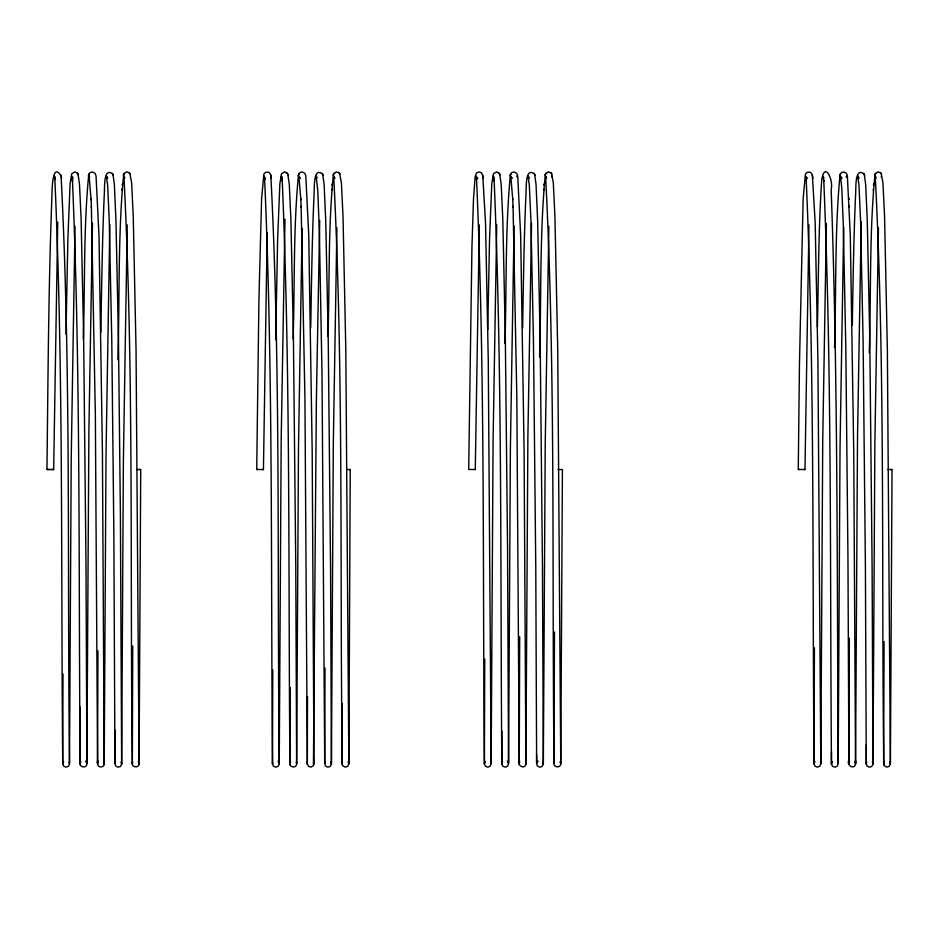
<?xml version="1.0" encoding="UTF-8"?>
<svg xmlns="http://www.w3.org/2000/svg" width="939" height="939" viewBox="0 0 939 939"><rect width="100%" height="100%" fill="white"/><g stroke="black" fill="none" stroke-linecap="round" stroke-linejoin="round"><path stroke-width="1.41" d="M85.613 761.142L86.869 763.407L88.9 430.003L92.48 223.212M115.427 762.034L114.945 763.325L115.028 729.955M107.821 178.058L106.33 175.816L107.668 185.488L109.276 221.369L111.788 340.693L113.854 533.904L114.945 762.773L115.52 765.755L117.809 767.163L120.239 766.6L121.659 764.311L123.361 462.317L127.223 224.879M296.255 762.198L296.63 763.407L298.485 447.926L302.1 228.365M307.358 762.045L307.335 764.193L308.72 766.494L311.255 767.057L313.438 765.672L316.361 401.692L319.718 220.442M325.187 762.034L324.718 763.325L325.023 668.063M316.607 177.095L316.948 177.858L316.103 175.816L317.769 190.617L319.354 231.464L322.018 373.98L324.718 762.773L325.293 765.755L327.582 767.163L330.012 766.6L331.42 764.311L333.31 444.264L336.901 227.778M501.896 731.082L501.813 764.17L503.069 766.447L505.558 767.163L507.823 765.907L508.551 763.078L510.393 447.926L514.091 225.794M536.65 754.522L536.627 763.325L538.047 761.036M529.502 178.058L528.011 175.816L529.35 185.488L530.958 221.369L533.458 340.693L535.782 568.506L536.627 762.773L537.202 765.755L539.491 767.163L541.92 766.6L543.329 764.311L545.23 444.264L548.857 226.322M831.485 751.505L831.449 764.17L832.705 766.447L835.194 767.163L837.471 765.907L838.187 763.078L840.029 447.926L843.692 227.074M866.31 744.827L866.274 763.325L866.744 762.034M859.138 178.058L857.647 175.816L858.985 185.488L860.594 221.369L863.105 340.693L865.418 568.506L866.263 762.773L866.838 765.755L869.127 767.163L871.556 766.6L872.977 764.311L874.866 444.264L878.446 227.778M62.995 673.967L62.713 763.97L63.84 766.318L66.282 767.175L68.617 766.06L69.486 763.607L71.223 458.725L75.003 226.287M80.285 707.173L80.144 762.398C78.571 767.703 87.644 768.9 86.869 763.078M109.816 224.609L106.013 455.133L104.217 763.419C104.863 768.208 96.823 768.067 97.574 763.313L97.949 650.844M98.137 761.775L97.586 763.031L97.586 762.045M103.795 761.963L104.241 763.149L104.241 762.151M272.78 669.871L272.486 763.97L273.601 766.318L276.054 767.175L278.39 766.06L279.247 763.607L281.172 440.72L284.998 219.198M290.128 687.524L289.905 762.398C288.343 767.703 297.417 768.9 296.642 763.078M307.523 696.55L307.335 764.311M313.567 761.963L314.013 763.149L314.013 762.151M342.254 703.487L342.101 763.325L342.805 765.825L345.176 767.093L347.571 766.388L348.85 763.912L350.224 469.535M484.735 659.096L484.395 763.97L485.51 766.318L487.963 767.175L490.299 766.06L491.156 763.607L493.081 440.72L496.731 224.867M531.544 223.224L527.882 437.175L525.899 763.419C525.394 770.485 516.168 765.508 519.279 759.944L519.255 761.2L519.69 636.795M519.807 761.775L519.267 763.031L519.267 762.045M525.922 762.151L525.922 763.149L525.476 761.963M814.43 647.757L814.031 763.97L815.158 766.318L817.599 767.175L819.935 766.06L820.803 763.607L822.728 440.72L826.414 223.447M861.227 221.827L857.518 437.175L855.546 763.419C855.042 770.485 845.804 765.508 848.915 759.944L848.891 761.2L849.326 638.168M849.455 761.775L848.903 763.031L848.903 762.045M855.112 761.963L855.558 763.149L855.558 762.151M892.038 469.535L890.395 763.912L889.116 766.388L886.721 767.093L884.362 765.825L883.646 763.43L884.069 641.677M132.728 646.009L132.34 762.104C130.568 767.856 140.169 768.759 139.089 762.691L140.721 469.535M554.48 631.947L554.01 762.104C552.249 767.856 561.851 768.759 560.759 762.691L562.414 469.535L558.083 469.5M121.084 761.881L121.659 764.311M330.857 761.881L331.42 764.311M542.765 761.881L543.329 764.311M866.321 764.592L866.274 763.325M872.401 761.881L872.977 764.311M61.258 176.368C51.375 159.301 52.126 195.84 51.821 198.939C48.452 289.071 48.065 379.297 46.95 469.477L53.664 469.535L57.737 222.144M271.019 176.368L270.479 174.126L268.624 172.177L265.796 172.224L263.847 174.079L261.594 198.939L258.918 299.999L256.723 469.477L263.436 469.535L267.192 232.743M475.275 469.535L479.324 224.879M803.796 469.535L804.981 469.535L808.96 224.879M507.295 761.142L508.551 763.078M838.187 763.078C836.954 573.13 837.999 380.272 831.156 189.208C833.715 180.558 824.724 160.475 821.731 179.901C818.491 228.834 818.526 277.921 817.411 326.936M117.845 359.825C119.781 298.074 117.786 235.818 123.666 174.349M275.667 339.777L277.627 239.504L279.857 183.751L281.536 173.692L284.846 171.825L287.487 173.574M539.561 357.008C541.474 296.196 539.514 234.891 545.348 174.349M834.525 347.606C836.332 290.069 834.607 232.121 840.029 174.818M869.256 352.9C871.146 293.449 869.232 233.518 874.984 174.349M65.988 334.155L67.854 239.504L70.085 183.751L71.763 173.692L75.085 171.825L77.726 173.574M83.325 339.073C85.097 284.376 83.43 229.269 88.712 174.818M100.86 332.218C101.694 285.808 102.245 239.386 104.346 193.011C104.757 188.058 103.372 166.285 112.833 174.138M293.097 339.073C294.869 284.376 293.203 229.269 298.485 174.818M310.703 327.911C311.513 282.932 312.077 237.943 314.119 193.011C314.53 188.058 313.133 166.285 322.605 174.138M327.957 336.221C329.765 282.334 327.969 227.966 333.427 174.349M487.728 329.824L489.536 239.504L491.766 183.751L493.445 173.692L496.754 171.825L499.407 173.574M504.947 343.463C506.743 287.299 505.029 230.736 510.393 174.818M522.612 327.911C523.422 282.932 523.985 237.943 526.028 193.011C526.439 188.058 525.054 166.285 534.514 174.138M852.295 325.035C853.093 281.019 853.668 236.992 855.664 193.011C856.075 188.058 854.69 166.285 864.15 174.138M97.586 763.031L97.574 761.717L97.562 764.193M97.574 761.2L97.597 759.944M104.206 763.09L102.421 451.459L98.994 235.677L96.036 175.839L95.109 173.375L92.538 171.943L90.038 172.588L88.372 175.804M104.229 761.318L104.252 760.062M313.978 763.09L312.194 451.459L308.755 235.677L305.797 175.839L304.882 173.375L302.311 171.943L299.799 172.588L298.144 175.804M314.002 761.318L314.013 760.062M519.267 763.031L519.255 761.717L519.244 764.193M525.887 763.09L524.103 451.459L520.664 235.677L517.718 175.839L516.79 173.375L514.22 171.943L511.708 172.588L510.053 175.804M525.91 761.318L525.934 760.062M848.903 763.031L848.891 761.717L848.879 764.193M855.535 763.09L853.739 451.459L850.311 235.677L847.354 175.839L846.426 173.375L843.868 171.943L841.356 172.588L839.689 175.804M855.546 761.318L855.57 760.062M132.716 762.116L132.329 763.43L132.329 762.433C129.887 567.015 133.972 371.128 123.901 175.945L124.922 177.952M342.23 764.698C339.742 568.518 343.721 371.891 333.674 175.945L335.023 178.269M554.397 762.116L554.01 763.43C551.874 567.649 555.63 371.457 545.582 175.945L546.604 177.952M883.775 764.698C881.357 568.506 885.336 371.879 875.23 175.945L876.24 177.952M884.045 762.116L883.646 763.43M121.906 190.429L121.988 189.232M122.234 185.3L122.316 184.079M331.678 190.429L331.76 189.232M332.007 185.3L332.089 184.079M543.587 190.429L543.669 189.232M543.916 185.3L543.998 184.079M873.223 190.429L873.305 189.232M873.552 185.3L873.634 184.079M272.662 762.714L272.486 763.97L272.474 762.198C270.784 567.59 273.12 372.76 264.587 178.304L264.786 179.549L264.246 176.203L264.845 177.624M88.782 174.619L89.123 173.609M298.555 174.619L298.895 173.609M510.464 174.619L510.804 173.609M516.767 176.767L517.096 175.769M840.1 174.619L840.44 173.609M846.403 176.767L846.732 175.769L846.321 176.978M123.878 173.997L126.542 171.86L129.289 172.835M333.65 173.997L336.315 171.86L339.061 172.835M545.559 173.997L548.223 171.86L550.97 172.835M551.557 176.872L551.886 176.098M875.195 173.997L877.859 171.86L880.606 172.835M881.193 176.872L881.521 176.098M123.326 175.135L124.218 173.21M333.099 175.135L333.979 173.21M545.007 175.135L545.888 173.21M874.643 175.135L875.535 173.21M80.848 761.682L80.132 764.17C78.5 569.433 80.695 374.497 72.432 179.901L72.561 181.133L71.552 176.18L73.289 178.234M290.62 761.682L289.905 764.17C288.273 569.433 290.468 374.497 282.205 179.901L282.334 181.133L281.324 176.18L282.322 177.941L281.982 177.389M502.529 761.682L501.813 764.17C500.264 569.433 502.342 374.497 494.114 179.901L494.243 181.133L493.233 176.18L494.231 177.941L493.891 177.389M832.165 761.682L831.449 764.17C829.9 569.433 831.977 374.497 823.749 179.901L823.879 181.133L822.869 176.18L823.867 177.941L823.526 177.389M63.582 761.529L62.713 763.97L62.713 762.198C60.882 567.59 63.488 372.76 54.814 178.304L55.025 179.549L54.485 176.203L55.084 177.624M485.263 761.529L484.395 763.97L484.383 762.198C482.611 567.59 485.111 372.76 476.496 178.304L476.707 179.549L476.167 176.203L476.366 177.448L476.038 176.462L477.892 178.41M814.899 761.529L814.031 763.97L814.031 762.198C812.258 567.59 814.782 372.76 806.131 178.304L806.343 179.549L805.803 176.203L806.002 177.448L805.674 176.462L807.528 178.41M812.575 176.368L812.024 174.126L810.169 172.177L807.34 172.224L805.392 174.079L803.138 198.939L799.465 363.534L798.267 469.477L799.523 469.488M891.088 469.535L891.956 469.535L887.719 469.5M798.396 469.477L804.981 469.535M475.392 469.535L468.69 469.477L471.953 246.593L473.502 198.939L475.157 176.544L476.543 172.952L479.289 171.907L481.66 172.952L482.928 176.368M346.843 469.512L350.353 469.535M256.852 469.477L257.709 469.488M262.497 469.535L263.436 469.535M136.648 469.5L140.557 469.535L139.512 469.523M47.185 469.477L49.403 469.5M51.269 469.512L53.664 469.535M842.037 178.34L840.428 176.192L841.755 187.6L843.304 224.409L845.804 346.761L847.964 558.588L848.879 762.973M512.401 178.34L510.793 176.192L512.764 199.737M300.492 178.34L298.872 176.192L300.856 199.737M881.181 173.527L882.953 182.776L884.573 216.733L887.367 350.071L890.395 764.017L889.679 761.635M551.545 173.527L553.317 182.776L554.937 216.733L557.731 350.071L560.759 764.017L560.043 761.635M339.636 173.527L341.409 182.776L343.028 216.733L345.81 350.071L348.85 764.017L348.134 761.635M129.864 173.527L131.636 182.776L133.256 216.733L136.049 350.071L139.078 764.017L138.362 761.635M880.266 172.506L881.521 173.856M550.63 172.506L551.886 173.856M338.721 172.506L339.977 173.856M128.948 172.506L130.204 173.856M278.132 761.271L279.247 763.607L279.247 761.846C277.028 566.323 280.831 370.4 270.819 175.124M499.724 174.22L501.191 184.29L502.799 219.186L505.323 337.301L507.553 547.883L508.539 763.407M287.815 174.22L289.282 184.29L290.89 219.186L293.414 337.301L295.762 565.114L296.63 763.407M78.043 174.22L79.51 184.29L81.118 219.186L83.641 337.301L86.001 565.114L86.869 763.407M499.067 173.011L500.053 174.771M287.158 173.011L288.144 174.771M77.385 173.011L78.383 174.771M89.686 177.436L89.111 176.192L91.095 199.737M864.326 174.631L865.664 184.349L867.272 220.36L869.796 340.153L872.12 568.799L872.965 763.747M534.678 174.631L536.028 184.349L537.636 220.36L540.16 340.153L542.484 568.799L543.329 763.747M322.77 174.631L324.108 184.349L325.727 220.36L328.239 340.153L330.575 568.799L331.42 763.747M113.009 174.631L114.347 184.349L115.955 220.36L118.478 340.153L120.415 516.309L121.647 763.747M863.81 173.363L864.655 175.405M534.174 173.363L535.019 175.405M322.265 173.363L323.11 175.405M112.492 173.363L113.337 175.405M820.498 762.374L820.803 763.607L817.916 360.236L815.181 222.883L812.364 175.124M490.862 762.374L491.156 763.607L488.268 360.236L485.533 222.883L482.728 175.124M69.181 762.374L69.486 763.607L69.474 761.846C67.244 566.323 71.059 370.4 61.047 175.124M61.387 177.225L61.587 178.469M812.705 177.225L812.904 178.469M483.069 177.225L483.268 178.469M271.148 177.225L271.359 178.469M849.009 198.282L849.056 199.444M849.326 205.923L849.372 207.061M512.717 198.563L513.093 207.331M300.809 198.563L301.184 207.331M91.036 198.563L91.412 207.331M513.046 206.204L516.837 397.901L519.232 762.973M301.126 206.204L304.929 397.901L307.323 762.973M91.365 206.204L95.367 415.578L97.562 762.973M855.535 764.416L855.546 761.822M525.899 764.416L525.91 761.822M313.99 764.416L314.002 761.822M104.217 764.416L104.229 761.822"/></g></svg>
